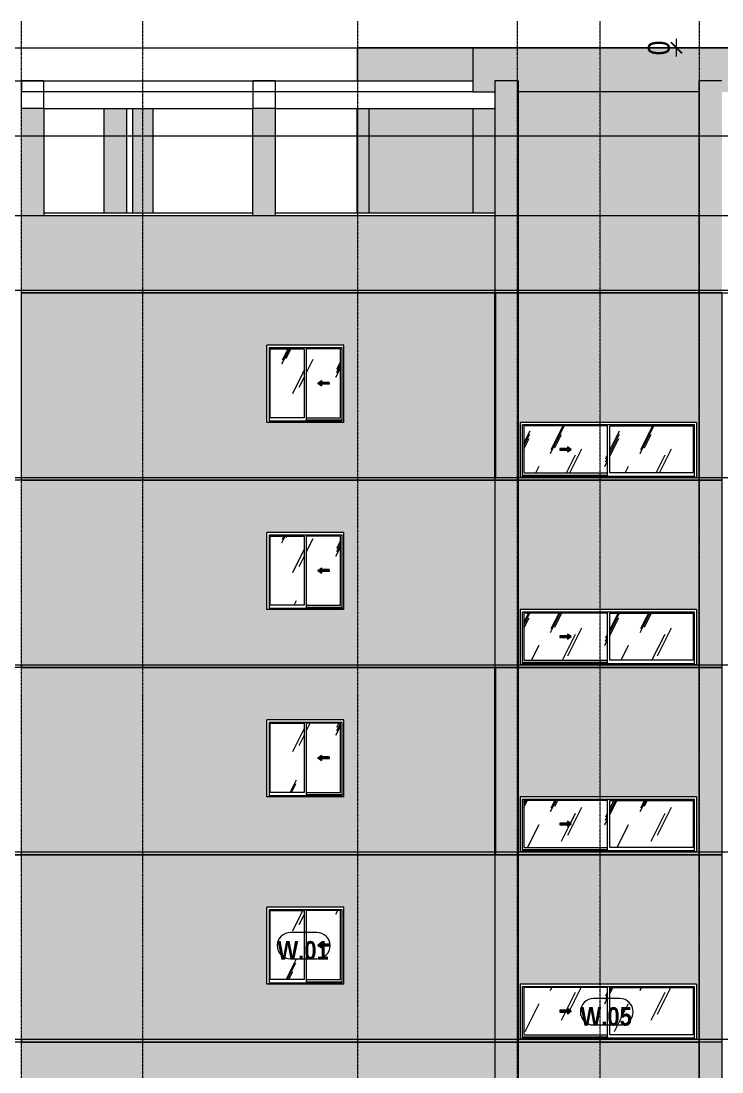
# Model space of a CAD drawing. Header units: millimetres. Extents: x -134153 to 99383, y -5233 to 35400.
# Drawn here: x -54963 to -42243, y 15206 to 34286 of the extents above; entities that cross this region are included whole.
import ezdxf

# ---------------------------------------------------------------- set-up
doc = ezdxf.new("R2010")
doc.units = ezdxf.units.MM
for name, pattern in [('1 NÉT CALL OUT', [6, 3, -3]), ('Centre', [31.75, 6.35, -4.7625, 15.875, -4.7625]), ('Grid Line', [22.225, 12.7, -3.175, 3.175, -3.175])]:
    doc.linetypes.add(name, pattern=pattern)
for name, color, linetype, lineweight in [('0-1', 7, 'Continuous', 5), ('A-ANNO-DIMS', 211, 'Continuous', 9), ('A-ANNO-DIMS-160', 211, 'Continuous', 9), ('A-DETL-GENF', 92, 'Continuous', 9), ('A-DETL-GENF-1', 92, '1 NÉT CALL OUT', 9), ('A-FLOR-1', 7, 'Continuous', 9), ('A-FLOR-LEVL-2', 51, 'Centre', 9), ('A-GLAZ', 151, 'Continuous', 9), ('A-GLAZ-3', 7, '1 NÉT CALL OUT', 9), ('A-GLAZ-IDEN', 152, 'Continuous', 9), ('A-WALL', 113, 'Continuous', 9), ('A-WALL-PATT', 111, 'Continuous', 9), ('A-WALL-PATT-2', 111, 'Continuous', 5), ('I-WALL', 2, 'Continuous', 9), ('S-BEAM-1', 7, 'Continuous', 9), ('S-COLS-1', 7, 'Continuous', 9), ('S-GRID-1', 1, 'Grid Line', 9)]:
    doc.layers.add(name, color=color, linetype=linetype, lineweight=lineweight)
doc.styles.add('Arial_B_1', font='arialbd_0.ttf', dxfattribs={"width": 0.85, "height": 336})
doc.styles.add('UTM Avo', font='UTM Avo.ttf', dxfattribs={"width": 0.9, "height": 400})
doc.dimstyles.new('1_Dim_chi_tiet_2_5', dxfattribs={"dimscale": 304.8, "dimtxt": 399.720379, "dimasz": 0.629921, "dimexe": 0.524934, "dimexo": 0.0625, "dimgap": 0.052493, "dimtad": 1, "dimdec": 0, "dimrnd": 5, "dimzin": 0, "dimdsep": 46, "dimtxsty": 'UTM Avo', "dimblk1": 'OBLIQUE', "dimblk2": 'OBLIQUE', "dimsah": 1, "dimcen": 0.09, "dimdle": 0.524934, "dimazin": 0, "dimtfac": 1, "dimtdec": 4, "dimtix": 1, "dimtmove": 0, "dimatfit": 3, "dimfxl": 1.049869, "dimfxlon": 1, "dimtvp": 1, "dimtolj": 1, "dimtzin": 0, "dimarcsym": 2})
pattern_1 = [(63.435, (-79954.8, 1311.3), (-0.002, 1625.6), [567.96, -3066.99]), (63.435, (-81580.4, 1311.3), (-0.002, 1625.6), [567.96, -3066.99]), (63.435, (-79176.65, 1625.35), (-0.002, 1625.6), [567.96, -3066.99]), (63.435, (-80802.25, 1625.35), (-0.002, 1625.6), [567.96, -3066.99]), (63.435, (-79294.4, 1514.5), (-0.002, 1625.6), [567.96, -3066.99]), (63.435, (-80920, 1514.5), (-0.002, 1625.6), [567.96, -3066.99]), (63.435, (-79414.5, 2149.4), (-0.002, 1625.6), [276.055, -3358.896]), (63.435, (-81040.1, 2149.4), (-0.002, 1625.6), [276.055, -3358.896]), (63.435, (-79493, 2051.15), (-0.002, 1625.6), [567.96, -3066.99]), (63.435, (-81118.6, 2051.15), (-0.002, 1625.6), [567.96, -3066.99]), (63.435, (-79479.15, 2121.7), (-0.002, 1625.6), [567.96, -3066.99]), (63.435, (-81104.76, 2121.7), (-0.002, 1625.6), [567.96, -3066.99]), (63.435, (-80135, 1812.2), (-0.002, 1625.6), [567.96, -3066.99]), (63.435, (-81760.6, 1812.2), (-0.002, 1625.6), [567.96, -3066.99]), (63.435, (-80121.15, 1895.35), (-0.002, 1625.6), [567.96, -3066.99]), (63.435, (-81746.75, 1895.35), (-0.002, 1625.6), [567.96, -3066.99]), (63.435, (-80117.4, 1955.3), (-0.002, 1625.6), [567.96, -3066.99]), (63.435, (-81743, 1955.3), (-0.002, 1625.6), [567.96, -3066.99])]

# ---------------------------------------------------------------- blocks, each defined once
blk = doc.blocks.new('NCV_TKTC_KET CAU_rvt-1-TKCS_MẶT ĐỨNG HƯỚNG BẮC')
at = {"layer": 'A-FLOR-1'}
for p, q in [((-54953, 33200), (-46762, 33200)), ((-54953, 33200), (-54953, 33000)), ((-46762, 33000), (-54953, 33000))]:
    blk.add_line(p, q, dxfattribs=at)
at = {"layer": 'S-BEAM-1'}
for p, q in [((-60778, 33200), (-54953, 33200)), ((-54543, 32700), (-50763, 32700)), ((-50343, 32700), (-46363, 32700))]:
    blk.add_line(p, q, dxfattribs=at)
at = {"layer": 'S-COLS-1'}
for p, q in [((-54953, 32700), (-54953, 33200)), ((-54553, 33200), (-54953, 33200)), ((-54553, 33200), (-54553, 32700)), ((-50753, 32700), (-50753, 33200)), ((-50353, 33200), (-50753, 33200)), ((-50353, 33200), (-50353, 32700))]:
    blk.add_line(p, q, dxfattribs=at)
blk = doc.blocks.new('1_FAMILY RVT - W01-WxH 1400x1400xmm-V108-TKCS_MẶT ĐỨNG HƯỚNG BẮC')
at = {"layer": 'A-DETL-GENF-1'}
blk.add_hatch(color=256, dxfattribs=at).paths.add_polyline_path([(-49507, 17462), (-49507, 17493), (-49372, 17493), (-49372, 17526), (-49507, 17526), (-49507, 17557), (-49575, 17510)])
at = {"layer": 'A-GLAZ'}
h = blk.add_hatch(dxfattribs=at)
h.set_pattern_fill('FP_1', color=256, style=0, pattern_type=2)
h.set_pattern_definition(pattern_1)
h.paths.add_polyline_path([(-49825, 16883), (-49825, 18137), (-50439, 18137), (-50439, 16883)])
h = blk.add_hatch(dxfattribs=at)
h.set_pattern_fill('FP_1', color=256, style=0, pattern_type=2)
h.set_pattern_definition(pattern_1)
h.paths.add_polyline_path([(-49166, 16883), (-49166, 18137), (-49780, 18137), (-49780, 16883)])
h.paths.add_polyline_path([(-49507, 17462), (-49575, 17510), (-49507, 17557), (-49507, 17526), (-49372, 17526), (-49372, 17493), (-49507, 17493)])
at = {"layer": 'A-DETL-GENF'}
for p, q in [((-49575, 17510), (-49507, 17557)), ((-49575, 17510), (-49507, 17557)), ((-49507, 17557), (-49507, 17526)), ((-49507, 17557), (-49507, 17526)), ((-49575, 17510), (-49507, 17462)), ((-49507, 17462), (-49575, 17510)), ((-49372, 17526), (-49507, 17526)), ((-49507, 17526), (-49372, 17526)), ((-49507, 17493), (-49507, 17462)), ((-49372, 17493), (-49507, 17493)), ((-49507, 17493), (-49507, 17462)), ((-49372, 17493), (-49507, 17493)), ((-49372, 17526), (-49372, 17493)), ((-49372, 17526), (-49372, 17493))]:
    blk.add_line(p, q, dxfattribs=at)
at = {"layer": 'A-GLAZ'}
for p, q in [((-49102, 18200), (-50502, 18200)), ((-50502, 16800), (-50502, 18200)), ((-50462, 18159), (-50462, 16819)), ((-50462, 18159), (-49143, 18159)), ((-50439, 18137), (-49825, 18137)), ((-50439, 16883), (-50439, 18137)), ((-49825, 18137), (-49825, 16883)), ((-49780, 16819), (-49780, 18159)), ((-49166, 18137), (-49780, 18137)), ((-49166, 16883), (-49166, 18137)), ((-49143, 18159), (-49143, 16819)), ((-49102, 16800), (-49102, 18200)), ((-49102, 16800), (-50502, 16800)), ((-49143, 16819), (-50462, 16819)), ((-49825, 16883), (-50439, 16883)), ((-49780, 16883), (-49166, 16883)), ((-49143, 16838), (-49780, 16838)), ((-49143, 16838), (-49780, 16838))]:
    blk.add_line(p, q, dxfattribs=at)
blk = doc.blocks.new('1_FAMILY RVT - W01-WxH 1000x3200-V129-TKCS_MẶT ĐỨNG HƯỚNG BẮC')
at = {"layer": 'A-DETL-GENF-1'}
blk.add_hatch(color=256, dxfattribs=at).paths.add_polyline_path([(-45048, 16262), (-44980, 16310), (-45048, 16357), (-45048, 16326), (-45184, 16326), (-45184, 16293), (-45048, 16293)])
at = {"layer": 'A-GLAZ'}
h = blk.add_hatch(dxfattribs=at)
h.set_pattern_fill('FP_1', color=256, style=0, pattern_type=2)
h.set_pattern_definition(pattern_1)
h.paths.add_polyline_path([(-45839, 15883), (-44325, 15883), (-44325, 16737), (-45839, 16737), (-45839, 16453)])
h.paths.add_polyline_path([(-45048, 16262), (-45048, 16293), (-45184, 16293), (-45184, 16326), (-45048, 16326), (-45048, 16357), (-44980, 16310), (-45005, 16293)])
h = blk.add_hatch(dxfattribs=at)
h.set_pattern_fill('FP_1', color=256, style=0, pattern_type=2)
h.set_pattern_definition(pattern_1)
h.paths.add_polyline_path([(-43620, 15883), (-42766, 15883), (-42766, 16737), (-44280, 16737), (-44280, 15883)])
at = {"layer": 'A-DETL-GENF'}
for p, q in [((-45184, 16326), (-45184, 16293)), ((-45184, 16326), (-45048, 16326)), ((-45048, 16326), (-45184, 16326)), ((-45184, 16326), (-45184, 16293)), ((-45184, 16293), (-45048, 16293)), ((-45184, 16293), (-45048, 16293)), ((-45048, 16357), (-45048, 16326)), ((-44980, 16310), (-45048, 16357)), ((-44980, 16310), (-45048, 16357)), ((-45048, 16357), (-45048, 16326)), ((-44980, 16310), (-45048, 16262)), ((-45048, 16262), (-44980, 16310)), ((-45048, 16293), (-45048, 16262)), ((-45048, 16293), (-45048, 16262))]:
    blk.add_line(p, q, dxfattribs=at)
at = {"layer": 'A-GLAZ'}
for p, q in [((-42703, 16800), (-45903, 16800)), ((-45903, 16800), (-45903, 15800)), ((-42703, 16800), (-42703, 15800)), ((-45862, 16759), (-42743, 16759)), ((-45862, 15819), (-45862, 16759)), ((-45839, 16737), (-45839, 15883)), ((-44325, 16737), (-45839, 16737)), ((-44325, 16759), (-44325, 15819)), ((-44280, 15883), (-44280, 16737)), ((-44280, 16737), (-42766, 16737)), ((-42766, 16737), (-42766, 15883)), ((-42743, 15819), (-42743, 16759)), ((-44325, 15838), (-45862, 15838)), ((-44325, 15838), (-45862, 15838)), ((-45839, 15883), (-44325, 15883)), ((-42766, 15883), (-44280, 15883)), ((-42703, 15800), (-45903, 15800)), ((-42743, 15819), (-45862, 15819))]:
    blk.add_line(p, q, dxfattribs=at)
blk = doc.blocks.new('1_FAMILY RVT - W01-WxH 1400x1400xmm-V164-TKCS_MẶT ĐỨNG HƯỚNG BẮC')
at = {"layer": 'A-DETL-GENF-1'}
blk.add_hatch(color=256, dxfattribs=at).paths.add_polyline_path([(-49507, 20862), (-49507, 20893), (-49372, 20893), (-49372, 20926), (-49507, 20926), (-49507, 20957), (-49575, 20910), (-49516, 20869)])
at = {"layer": 'A-GLAZ'}
h = blk.add_hatch(dxfattribs=at)
h.set_pattern_fill('FP_1', color=256, style=0, pattern_type=2)
h.set_pattern_definition(pattern_1)
h.paths.add_polyline_path([(-49825, 20283), (-49825, 21537), (-50439, 21537), (-50439, 20283)])
h = blk.add_hatch(dxfattribs=at)
h.set_pattern_fill('FP_1', color=256, style=0, pattern_type=2)
h.set_pattern_definition(pattern_1)
h.paths.add_polyline_path([(-49780, 20283), (-49166, 20283), (-49166, 21537), (-49780, 21537), (-49780, 20869)])
h.paths.add_polyline_path([(-49507, 20862), (-49575, 20910), (-49507, 20957), (-49507, 20926), (-49372, 20926), (-49372, 20893), (-49507, 20893), (-49507, 20869)])
at = {"layer": 'A-DETL-GENF'}
for p, q in [((-49575, 20910), (-49507, 20957)), ((-49575, 20910), (-49507, 20957)), ((-49575, 20910), (-49507, 20862)), ((-49507, 20862), (-49575, 20910)), ((-49507, 20957), (-49507, 20926)), ((-49507, 20957), (-49507, 20926)), ((-49372, 20926), (-49507, 20926)), ((-49507, 20926), (-49372, 20926)), ((-49507, 20893), (-49507, 20862)), ((-49372, 20893), (-49507, 20893)), ((-49507, 20893), (-49507, 20862)), ((-49372, 20893), (-49507, 20893)), ((-49372, 20926), (-49372, 20893)), ((-49372, 20926), (-49372, 20893))]:
    blk.add_line(p, q, dxfattribs=at)
at = {"layer": 'A-GLAZ'}
for p, q in [((-49102, 21600), (-50502, 21600)), ((-50502, 20200), (-50502, 21600)), ((-49102, 20200), (-49102, 21600)), ((-50462, 21559), (-50462, 20219)), ((-50462, 21559), (-49143, 21559)), ((-50439, 21537), (-49825, 21537)), ((-50439, 20283), (-50439, 21537)), ((-49825, 21537), (-49825, 20283)), ((-49780, 20219), (-49780, 21559)), ((-49166, 21537), (-49780, 21537)), ((-49166, 20283), (-49166, 21537)), ((-49143, 21559), (-49143, 20219)), ((-49825, 20283), (-50439, 20283)), ((-49780, 20283), (-49166, 20283)), ((-49143, 20238), (-49780, 20238)), ((-49143, 20238), (-49780, 20238)), ((-49102, 20200), (-50502, 20200)), ((-49143, 20219), (-50462, 20219))]:
    blk.add_line(p, q, dxfattribs=at)
blk = doc.blocks.new('1_FAMILY RVT - W01-WxH 1000x3200-V185-TKCS_MẶT ĐỨNG HƯỚNG BẮC')
at = {"layer": 'A-DETL-GENF-1'}
blk.add_hatch(color=256, dxfattribs=at).paths.add_polyline_path([(-45048, 19662), (-44980, 19710), (-45048, 19757), (-45048, 19726), (-45184, 19726), (-45184, 19693), (-45048, 19693)])
at = {"layer": 'A-GLAZ'}
h = blk.add_hatch(dxfattribs=at)
h.set_pattern_fill('FP_1', color=256, style=0, pattern_type=2)
h.set_pattern_definition(pattern_1)
h.paths.add_polyline_path([(-45685, 19283), (-44325, 19283), (-44325, 20137), (-45839, 20137), (-45839, 19283)])
h.paths.add_polyline_path([(-45048, 19662), (-45048, 19693), (-45184, 19693), (-45184, 19726), (-45048, 19726), (-45048, 19757), (-44980, 19710), (-45005, 19693)])
h = blk.add_hatch(dxfattribs=at)
h.set_pattern_fill('FP_1', color=256, style=0, pattern_type=2)
h.set_pattern_definition(pattern_1)
h.paths.add_polyline_path([(-44280, 19283), (-42766, 19283), (-42766, 20137), (-44280, 20137)])
at = {"layer": 'A-DETL-GENF'}
for p, q in [((-45184, 19726), (-45184, 19693)), ((-45184, 19726), (-45048, 19726)), ((-45048, 19726), (-45184, 19726)), ((-45184, 19726), (-45184, 19693)), ((-45184, 19693), (-45048, 19693)), ((-45184, 19693), (-45048, 19693)), ((-45048, 19757), (-45048, 19726)), ((-44980, 19710), (-45048, 19757)), ((-44980, 19710), (-45048, 19757)), ((-45048, 19757), (-45048, 19726)), ((-44980, 19710), (-45048, 19662)), ((-45048, 19662), (-44980, 19710)), ((-45048, 19693), (-45048, 19662)), ((-45048, 19693), (-45048, 19662))]:
    blk.add_line(p, q, dxfattribs=at)
at = {"layer": 'A-GLAZ'}
for p, q in [((-42703, 20200), (-45903, 20200)), ((-45903, 20200), (-45903, 19200)), ((-45862, 20159), (-42743, 20159)), ((-45862, 19219), (-45862, 20159)), ((-45839, 20137), (-45839, 19283)), ((-44325, 20137), (-45839, 20137)), ((-44325, 20159), (-44325, 19219)), ((-44280, 19283), (-44280, 20137)), ((-44280, 20137), (-42766, 20137)), ((-42766, 20137), (-42766, 19283)), ((-42743, 19219), (-42743, 20159)), ((-42703, 20200), (-42703, 19200)), ((-45839, 19283), (-44325, 19283)), ((-42766, 19283), (-44280, 19283)), ((-42703, 19200), (-45903, 19200)), ((-44325, 19238), (-45862, 19238)), ((-44325, 19238), (-45862, 19238)), ((-42743, 19219), (-45862, 19219))]:
    blk.add_line(p, q, dxfattribs=at)
blk = doc.blocks.new('1_FAMILY RVT - W01-WxH 1400x1400xmm-V188-TKCS_MẶT ĐỨNG HƯỚNG BẮC')
at = {"layer": 'A-DETL-GENF-1'}
blk.add_hatch(color=256, dxfattribs=at).paths.add_polyline_path([(-49507, 24262), (-49507, 24293), (-49372, 24293), (-49372, 24326), (-49507, 24326), (-49507, 24357), (-49575, 24310)])
at = {"layer": 'A-GLAZ'}
h = blk.add_hatch(dxfattribs=at)
h.set_pattern_fill('FP_1', color=256, style=0, pattern_type=2)
h.set_pattern_definition(pattern_1)
h.paths.add_polyline_path([(-49825, 23683), (-49825, 24936), (-50439, 24936), (-50439, 23683)])
h = blk.add_hatch(dxfattribs=at)
h.set_pattern_fill('FP_1', color=256, style=0, pattern_type=2)
h.set_pattern_definition(pattern_1)
h.paths.add_polyline_path([(-49166, 23683), (-49166, 24936), (-49780, 24936), (-49780, 23683)])
h.paths.add_polyline_path([(-49507, 24262), (-49575, 24310), (-49507, 24357), (-49507, 24326), (-49372, 24326), (-49372, 24293), (-49507, 24293)])
at = {"layer": 'A-DETL-GENF'}
for p, q in [((-49575, 24310), (-49507, 24357)), ((-49575, 24310), (-49507, 24357)), ((-49575, 24310), (-49507, 24262)), ((-49507, 24262), (-49575, 24310)), ((-49507, 24357), (-49507, 24326)), ((-49507, 24357), (-49507, 24326)), ((-49372, 24326), (-49507, 24326)), ((-49507, 24326), (-49372, 24326)), ((-49507, 24293), (-49507, 24262)), ((-49372, 24293), (-49507, 24293)), ((-49507, 24293), (-49507, 24262)), ((-49372, 24293), (-49507, 24293)), ((-49372, 24326), (-49372, 24293)), ((-49372, 24326), (-49372, 24293))]:
    blk.add_line(p, q, dxfattribs=at)
at = {"layer": 'A-GLAZ'}
for p, q in [((-49102, 25000), (-50502, 25000)), ((-50502, 23600), (-50502, 25000)), ((-49102, 23600), (-49102, 25000)), ((-50462, 24959), (-50462, 23619)), ((-50462, 24959), (-49143, 24959)), ((-50439, 24936), (-49825, 24936)), ((-50439, 23683), (-50439, 24936)), ((-49825, 24936), (-49825, 23683)), ((-49780, 23619), (-49780, 24959)), ((-49166, 24936), (-49780, 24936)), ((-49166, 23683), (-49166, 24936)), ((-49143, 24959), (-49143, 23619)), ((-49825, 23683), (-50439, 23683)), ((-49780, 23683), (-49166, 23683)), ((-49102, 23600), (-50502, 23600)), ((-49143, 23619), (-50462, 23619)), ((-49143, 23638), (-49780, 23638)), ((-49143, 23638), (-49780, 23638))]:
    blk.add_line(p, q, dxfattribs=at)
blk = doc.blocks.new('1_FAMILY RVT - W01-WxH 1000x3200-V209-TKCS_MẶT ĐỨNG HƯỚNG BẮC')
at = {"layer": 'A-DETL-GENF-1'}
blk.add_hatch(color=256, dxfattribs=at).paths.add_polyline_path([(-45048, 23062), (-44980, 23110), (-45048, 23157), (-45048, 23126), (-45184, 23126), (-45184, 23093), (-45048, 23093), (-45048, 23077)])
at = {"layer": 'A-GLAZ'}
h = blk.add_hatch(dxfattribs=at)
h.set_pattern_fill('FP_1', color=256, style=0, pattern_type=2)
h.set_pattern_definition(pattern_1)
h.paths.add_polyline_path([(-45839, 22683), (-44325, 22683), (-44325, 23537), (-45839, 23537), (-45839, 23077)])
h.paths.add_polyline_path([(-45048, 23062), (-45048, 23093), (-45184, 23093), (-45184, 23126), (-45048, 23126), (-45048, 23157), (-44980, 23110), (-45027, 23077)])
h = blk.add_hatch(dxfattribs=at)
h.set_pattern_fill('FP_1', color=256, style=0, pattern_type=2)
h.set_pattern_definition(pattern_1)
h.paths.add_polyline_path([(-43620, 22683), (-42766, 22683), (-42766, 23537), (-44280, 23537), (-44280, 22683)])
at = {"layer": 'A-DETL-GENF'}
for p, q in [((-45184, 23126), (-45184, 23093)), ((-45184, 23126), (-45048, 23126)), ((-45048, 23126), (-45184, 23126)), ((-45184, 23126), (-45184, 23093)), ((-45184, 23093), (-45048, 23093)), ((-45184, 23093), (-45048, 23093)), ((-45048, 23157), (-45048, 23126)), ((-44980, 23110), (-45048, 23157)), ((-44980, 23110), (-45048, 23157)), ((-45048, 23157), (-45048, 23126)), ((-44980, 23110), (-45048, 23062)), ((-45048, 23062), (-44980, 23110)), ((-45048, 23093), (-45048, 23062)), ((-45048, 23093), (-45048, 23062))]:
    blk.add_line(p, q, dxfattribs=at)
at = {"layer": 'A-GLAZ'}
for p, q in [((-42703, 23600), (-45903, 23600)), ((-45903, 23600), (-45903, 22600)), ((-45862, 23559), (-42743, 23559)), ((-45862, 22619), (-45862, 23559)), ((-45839, 23537), (-45839, 22683)), ((-44325, 23537), (-45839, 23537)), ((-44325, 23559), (-44325, 22619)), ((-44280, 22683), (-44280, 23537)), ((-44280, 23537), (-42766, 23537)), ((-42766, 23537), (-42766, 22683)), ((-42743, 22619), (-42743, 23559)), ((-42703, 23600), (-42703, 22600)), ((-42703, 22600), (-45903, 22600)), ((-44325, 22638), (-45862, 22638)), ((-44325, 22638), (-45862, 22638)), ((-42743, 22619), (-45862, 22619)), ((-45839, 22683), (-44325, 22683)), ((-42766, 22683), (-44280, 22683))]:
    blk.add_line(p, q, dxfattribs=at)
blk = doc.blocks.new('1_FAMILY RVT - W01-WxH 1400x1400xmm-V212-TKCS_MẶT ĐỨNG HƯỚNG BẮC')
at = {"layer": 'A-DETL-GENF-1'}
blk.add_hatch(color=256, dxfattribs=at).paths.add_polyline_path([(-49507, 27662), (-49507, 27693), (-49372, 27693), (-49372, 27726), (-49507, 27726), (-49507, 27757), (-49575, 27710)])
at = {"layer": 'A-GLAZ'}
h = blk.add_hatch(dxfattribs=at)
h.set_pattern_fill('FP_1', color=256, style=0, pattern_type=2)
h.set_pattern_definition(pattern_1)
h.paths.add_polyline_path([(-49825, 27083), (-49825, 28337), (-50439, 28337), (-50439, 27083)])
h = blk.add_hatch(dxfattribs=at)
h.set_pattern_fill('FP_1', color=256, style=0, pattern_type=2)
h.set_pattern_definition(pattern_1)
h.paths.add_polyline_path([(-49780, 27083), (-49166, 27083), (-49166, 28337), (-49780, 28337), (-49780, 27493)])
h.paths.add_polyline_path([(-49507, 27662), (-49575, 27710), (-49507, 27757), (-49507, 27726), (-49372, 27726), (-49372, 27693), (-49507, 27693)])
at = {"layer": 'A-DETL-GENF'}
for p, q in [((-49575, 27710), (-49507, 27757)), ((-49575, 27710), (-49507, 27757)), ((-49575, 27710), (-49507, 27662)), ((-49507, 27662), (-49575, 27710)), ((-49507, 27757), (-49507, 27726)), ((-49507, 27757), (-49507, 27726)), ((-49372, 27726), (-49507, 27726)), ((-49507, 27726), (-49372, 27726)), ((-49507, 27693), (-49507, 27662)), ((-49372, 27693), (-49507, 27693)), ((-49507, 27693), (-49507, 27662)), ((-49372, 27693), (-49507, 27693)), ((-49372, 27726), (-49372, 27693)), ((-49372, 27726), (-49372, 27693))]:
    blk.add_line(p, q, dxfattribs=at)
at = {"layer": 'A-GLAZ'}
for p, q in [((-49102, 28400), (-50502, 28400)), ((-50502, 27000), (-50502, 28400)), ((-50462, 28359), (-50462, 27019)), ((-50462, 28359), (-49143, 28359)), ((-50439, 28337), (-49825, 28337)), ((-50439, 27083), (-50439, 28337)), ((-49825, 28337), (-49825, 27083)), ((-49780, 27019), (-49780, 28359)), ((-49166, 28337), (-49780, 28337)), ((-49166, 27083), (-49166, 28337)), ((-49143, 28359), (-49143, 27019)), ((-49102, 27000), (-49102, 28400)), ((-49102, 27000), (-50502, 27000)), ((-49143, 27019), (-50462, 27019)), ((-49825, 27083), (-50439, 27083)), ((-49780, 27083), (-49166, 27083)), ((-49143, 27038), (-49780, 27038)), ((-49143, 27038), (-49780, 27038))]:
    blk.add_line(p, q, dxfattribs=at)
blk = doc.blocks.new('1_FAMILY RVT - W01-WxH 1000x3200-V233-TKCS_MẶT ĐỨNG HƯỚNG BẮC')
at = {"layer": 'A-DETL-GENF-1'}
blk.add_hatch(color=256, dxfattribs=at).paths.add_polyline_path([(-45048, 26462), (-44980, 26510), (-45048, 26557), (-45048, 26526), (-45184, 26526), (-45184, 26493), (-45048, 26493)])
at = {"layer": 'A-GLAZ'}
h = blk.add_hatch(dxfattribs=at)
h.set_pattern_fill('FP_1', color=256, style=0, pattern_type=2)
h.set_pattern_definition(pattern_1)
h.paths.add_polyline_path([(-45839, 26083), (-44325, 26083), (-44325, 26937), (-45839, 26937), (-45839, 26389)])
h.paths.add_polyline_path([(-45048, 26462), (-45048, 26493), (-45184, 26493), (-45184, 26526), (-45048, 26526), (-45048, 26557), (-44980, 26510), (-45005, 26493)])
h = blk.add_hatch(dxfattribs=at)
h.set_pattern_fill('FP_1', color=256, style=0, pattern_type=2)
h.set_pattern_definition(pattern_1)
h.paths.add_polyline_path([(-44280, 26083), (-42766, 26083), (-42766, 26937), (-44280, 26937)])
at = {"layer": 'A-DETL-GENF'}
for p, q in [((-45184, 26526), (-45184, 26493)), ((-45184, 26526), (-45048, 26526)), ((-45048, 26526), (-45184, 26526)), ((-45184, 26526), (-45184, 26493)), ((-45048, 26557), (-45048, 26526)), ((-44980, 26510), (-45048, 26557)), ((-44980, 26510), (-45048, 26557)), ((-45048, 26557), (-45048, 26526)), ((-45184, 26493), (-45048, 26493)), ((-45184, 26493), (-45048, 26493)), ((-44980, 26510), (-45048, 26462)), ((-45048, 26462), (-44980, 26510)), ((-45048, 26493), (-45048, 26462)), ((-45048, 26493), (-45048, 26462))]:
    blk.add_line(p, q, dxfattribs=at)
at = {"layer": 'A-GLAZ'}
for p, q in [((-42703, 27000), (-45903, 27000)), ((-45903, 27000), (-45903, 26000)), ((-45862, 26959), (-42743, 26959)), ((-45862, 26019), (-45862, 26959)), ((-45839, 26937), (-45839, 26083)), ((-44325, 26937), (-45839, 26937)), ((-44325, 26959), (-44325, 26019)), ((-44280, 26083), (-44280, 26937)), ((-44280, 26937), (-42766, 26937)), ((-42766, 26937), (-42766, 26083)), ((-42743, 26019), (-42743, 26959)), ((-42703, 27000), (-42703, 26000)), ((-42703, 26000), (-45903, 26000)), ((-44325, 26038), (-45862, 26038)), ((-44325, 26038), (-45862, 26038)), ((-42743, 26019), (-45862, 26019)), ((-45839, 26083), (-44325, 26083)), ((-42766, 26083), (-44280, 26083))]:
    blk.add_line(p, q, dxfattribs=at)
blk = doc.blocks.new('DIMBLOCK15-TKCS_MẶT ĐỨNG HƯỚNG BẮC')
at = {"layer": 'A-ANNO-DIMS-160'}
for p, q in [((-43388, 33800), (-42908, 33800)), ((-43068, 33800), (-43388, 33800)), ((-43388, 33800), (-42908, 33800)), ((-43068, 33800), (-43388, 33800)), ((-43068, 33640), (-43068, 33960))]:
    blk.add_line(p, q, dxfattribs=at)
at = {"layer": 'A-ANNO-DIMS-160', "lineweight": 25}
for q in [(-43164, 33896), (-43164, 33896), (-42972, 33704), (-42972, 33704)]:
    blk.add_line((-43068, 33800), q, dxfattribs=at)
at = {"layer": 'A-ANNO-DIMS-160', "color": 0, "insert": (-43588, 33663), "char_height": 400, "width": 328.66, "attachment_point": 1, "rotation": 90, "line_spacing_factor": 1.110334, "style": 'UTM Avo'}
blk.add_mtext('0', dxfattribs=at)
blk = doc.blocks.new('_Oblique')
at = {"color": 0, "linetype": 'ByBlock', "lineweight": -2}
blk.add_line((-0.5, -0.5), (0.5, 0.5), dxfattribs=at)
blk = doc.blocks.new('SSA-WINDOW TAG - 10-2062020-TKCS_MẶT ĐỨNG HƯỚNG BẮC')
at = {"layer": 'A-GLAZ-IDEN'}
for p, q in [((-121345.064287, 10854.4), (-121822.564287, 10854.4)), ((-121822.564287, 10374.4), (-121345.064287, 10374.4))]:
    blk.add_line(p, q, dxfattribs=at)
for centre, start, end in [((-121822.564287, 10614.4), 90, 270), ((-121345.064287, 10614.4), 270, 90)]:
    blk.add_arc(centre, 240, start, end, dxfattribs=at)

msp = doc.modelspace()

# ---------------------------------------------------------------- hatches: boundary and pattern name
at = {"layer": 'A-WALL-PATT'}
msp.add_hatch(color=256, dxfattribs=at).paths.add_polyline_path([(-48647.7, 30800), (-48647.7, 32700), (-48852.5, 32700), (-48852.5, 30800)])
at = {"layer": 'A-WALL-PATT-2'}
for points in [[(-46762.6, 33200), (-46762.4, 33200), (-46762.6, 33800), (-48862.7, 33800), (-48862.7, 33200), (-48052.7, 33200)], [(-46762.4, 33000), (-46362.6, 33000), (-46362.6, 33200), (-45942.6, 33200), (-45942.6, 33000), (-42662.6, 33000), (-42662.6, 33200), (-42242.6, 33200), (-42242.6, 33000), (-41852.6, 33000), (-41852.6, 33800), (-46762.4, 33800)], [(-45952.6, 30750), (-45952.6, 33200), (-46362.6, 33200), (-46362.6, 30750)], [(-45942.6, 30750), (-45942.6, 33200), (-45952.6, 33200), (-45952.6, 30750)], [(-42242.6, 30750), (-42242.6, 33200), (-42662.6, 33200), (-42662.6, 30750), (-42511.6, 30750)], [(-45942.6, 30750), (-42662.6, 30750), (-42662.6, 33000), (-45942.6, 33000)], [(-54542.6, 30750), (-54542.6, 32700), (-54962.6, 32700), (-54962.6, 30750)], [(-53042.6, 30800), (-53042.6, 32700), (-53462.6, 32700), (-53462.6, 30800)], [(-52567.5, 30800), (-52567.5, 32700), (-52937.6, 32700), (-52937.6, 30800)], [(-50342.6, 30750), (-50342.6, 32700), (-50762.6, 32700), (-50762.6, 30750)], [(-48858, 30800), (-48852.5, 30800), (-48852.5, 32700), (-48862.5, 32700), (-48862.5, 30800)], [(-48652.7, 30800), (-46762.6, 30800), (-46762.6, 32700), (-48652.7, 32700)], [(-46362.6, 29350), (-46362.6, 30750), (-54962.6, 30750), (-54962.6, 29350), (-48858, 29350)], [(-45952.6, 29350), (-45952.6, 30750), (-46362.6, 30750), (-46362.6, 29350)], [(-45942.6, 29350), (-45942.6, 30750), (-45952.6, 30750), (-45952.6, 29350)], [(-45684.8, 29350), (-42662.6, 29350), (-42662.6, 30750), (-45942.6, 30750), (-45942.6, 29350)], [(-42252.6, 29350), (-42252.6, 30750), (-42662.6, 30750), (-42662.6, 29350), (-42511.6, 29350)], [(-42242.6, 29350), (-42242.6, 30750), (-42252.6, 30750), (-42252.6, 29350)], [(-45952.6, 25950), (-45952.6, 29350), (-46352.6, 29350), (-46352.6, 25950)], [(-45942.6, 25950), (-45942.6, 29350), (-45952.6, 29350), (-45952.6, 25950)], [(-42252.6, 25950), (-42252.6, 29350), (-42662.6, 29350), (-42662.6, 25950), (-42511.6, 25950)], [(-42242.6, 25950), (-42242.6, 29350), (-42252.6, 29350), (-42252.6, 25950)], [(-46352.6, 25950), (-46352.6, 26000), (-46362.6, 26000), (-46362.6, 25950)], [(-46362.6, 22550), (-45952.6, 22550), (-45952.6, 25950), (-46362.6, 25950), (-46362.6, 23076.6)], [(-45942.6, 22550), (-45942.6, 25950), (-45952.6, 25950), (-45952.6, 22550)], [(-42252.6, 22550), (-42252.6, 25950), (-42662.6, 25950), (-42662.6, 22550), (-42511.6, 22550)], [(-42242.6, 22550), (-42242.6, 25950), (-42252.6, 25950), (-42252.6, 22550)], [(-45952.6, 19150), (-45952.6, 22550), (-46352.6, 22550), (-46352.6, 19150)], [(-45942.6, 19150), (-45942.6, 22550), (-45952.6, 22550), (-45952.6, 19150)], [(-42252.6, 19150), (-42252.6, 22550), (-42662.6, 22550), (-42662.6, 19150), (-42511.6, 19150)], [(-42242.6, 19150), (-42242.6, 22550), (-42252.6, 22550), (-42252.6, 19150)], [(-45952.6, 15750), (-45952.6, 19150), (-46362.6, 19150), (-46362.6, 15750)], [(-45942.6, 15750), (-45942.6, 19150), (-45952.6, 19150), (-45952.6, 15750)], [(-42662.6, 15750), (-42252.6, 15750), (-42252.6, 19150), (-42662.6, 19150), (-42662.6, 16452.7)], [(-42242.6, 15750), (-42242.6, 19150), (-42252.6, 19150), (-42252.6, 15750)], [(-45952.6, 12350), (-45952.6, 15750), (-46362.6, 15750), (-46362.6, 12350)], [(-45942.6, 12350), (-45942.6, 15750), (-45952.6, 15750), (-45952.6, 12350)], [(-42252.6, 12350), (-42252.6, 15750), (-42662.6, 15750), (-42662.6, 12350), (-42511.6, 12350)], [(-42242.6, 12350), (-42242.6, 15750), (-42252.6, 15750), (-42252.6, 12350)]]:
    msp.add_hatch(color=256, dxfattribs=at).paths.add_polyline_path(points)
h = msp.add_hatch(color=256, dxfattribs=at)
h.paths.add_polyline_path([(-46362.6, 29300), (-46352.6, 29300), (-46352.6, 29350), (-46362.6, 29350)])
h.paths.add_polyline_path([(-46485.8, 30800), (-46362.6, 30800), (-46362.6, 32700), (-46762.6, 32700), (-46762.4, 30800)])
h = msp.add_hatch(color=256, dxfattribs=at)
h.paths.add_polyline_path([(-54957.6, 25950), (-46362.6, 25950), (-46362.6, 29350), (-54957.6, 29350)])
h.paths.add_polyline_path([(-49143.4, 27000), (-50502.5, 27000), (-50502.5, 28400), (-49102.5, 28400), (-49102.5, 27000)])
h = msp.add_hatch(color=256, dxfattribs=at)
h.paths.add_polyline_path([(-45684.8, 25950), (-42662.6, 25950), (-42662.6, 29350), (-45942.6, 29350), (-45942.6, 25950), (-45861.6, 25950)])
h.paths.add_polyline_path([(-42702.6, 26000), (-45902.6, 26000), (-45902.6, 27000), (-42702.6, 27000), (-42702.6, 26019.1)])
h = msp.add_hatch(color=256, dxfattribs=at)
h.paths.add_polyline_path([(-48858, 22550), (-46362.6, 22550), (-46362.6, 25950), (-54962.6, 25950), (-54962.6, 22600), (-54952.6, 22600), (-54952.6, 22550), (-52031.2, 22550)])
h.paths.add_polyline_path([(-50444.6, 23600), (-50502.5, 23600), (-50502.5, 25000), (-49102.5, 25000), (-49102.5, 23600), (-49143.4, 23600)])
h = msp.add_hatch(color=256, dxfattribs=at)
h.paths.add_polyline_path([(-45902.6, 22550), (-42662.6, 22550), (-42662.6, 25950), (-45942.6, 25948.8), (-45942.6, 22550)])
h.paths.add_polyline_path([(-42702.6, 22600), (-45902.6, 22600), (-45902.6, 23600), (-42702.6, 23600), (-42702.6, 22619.1)])
h = msp.add_hatch(color=256, dxfattribs=at)
h.paths.add_polyline_path([(-54962.6, 19150), (-46362.6, 19150), (-46362.6, 22550), (-54962.6, 22550), (-54962.6, 20868.6)])
h.paths.add_polyline_path([(-49102.5, 20200), (-50502.5, 20200), (-50502.5, 21600), (-49102.5, 21600), (-49102.5, 20219.1)])
h = msp.add_hatch(color=256, dxfattribs=at)
h.paths.add_polyline_path([(-45861.6, 19150), (-42662.6, 19150), (-42662.6, 22550), (-45942.6, 22550), (-45942.6, 19150), (-45902.6, 19150)])
h.paths.add_polyline_path([(-45902.6, 19200), (-45902.6, 20200), (-42702.6, 20200), (-42702.6, 19200), (-45861.6, 19200)])
h = msp.add_hatch(color=256, dxfattribs=at)
h.paths.add_polyline_path([(-54952.6, 15750), (-46362.6, 15750), (-46362.6, 19150), (-54962.6, 19150), (-54962.6, 15800), (-54952.6, 15800)])
h.paths.add_polyline_path([(-49102.5, 16800), (-50502.5, 16800), (-50502.5, 18200), (-49102.5, 18200), (-49102.5, 16819.1)])
h = msp.add_hatch(color=256, dxfattribs=at)
h.paths.add_polyline_path([(-45902.6, 15750), (-42662.6, 15750), (-42662.6, 19150), (-45942.6, 19150), (-45942.6, 15750)])
h.paths.add_polyline_path([(-45902.6, 15800), (-45902.6, 16800), (-42702.6, 16800), (-42702.6, 15800), (-45861.6, 15800)])
h = msp.add_hatch(color=256, dxfattribs=at)
h.paths.add_polyline_path([(-54962.6, 12350), (-46362.6, 12350), (-46362.6, 15750), (-54962.6, 15750)])
h.paths.add_polyline_path([(-50411.6, 13400), (-50452.5, 13400), (-50452.5, 14800), (-49052.5, 14800), (-49052.5, 13400), (-49093.4, 13400)])
h = msp.add_hatch(color=256, dxfattribs=at)
h.paths.add_polyline_path([(-42662.6, 12350), (-42662.6, 15750), (-45942.6, 15750), (-45942.6, 12350), (-44098.2, 12350)])
h.paths.add_polyline_path([(-45684.8, 12400), (-45902.6, 12400), (-45902.6, 13400), (-42702.6, 13400), (-42702.6, 12400), (-44098.2, 12400)])

# ---------------------------------------------------------------- linework, layer by layer
at = {"layer": 'A-FLOR-LEVL-2'}
for p, q in [((-134152.6, 33800), (-25724.3, 33800)), ((-134152.6, 32200), (-25724.3, 32200)), ((-134152.6, 29400), (-25724.3, 29400)), ((-134152.6, 26000), (-25724.3, 26000)), ((-134152.6, 22600), (-25724.3, 22600)), ((-134152.6, 19200), (-25724.3, 19200)), ((-134152.6, 15800), (-25724.3, 15800))]:
    msp.add_line(p, q, dxfattribs=at)
at = {"layer": 'A-WALL'}
for p, q in [((-54542.6, 32700), (-54962.6, 32700)), ((-54542.6, 30750), (-54542.6, 32700)), ((-53462.6, 32700), (-53462.6, 30800)), ((-53042.6, 30800), (-53042.6, 32700)), ((-52937.6, 32700), (-52937.6, 30800)), ((-52567.5, 30800), (-52567.5, 32700)), ((-50342.6, 32700), (-50762.6, 32700)), ((-50762.6, 32700), (-50762.6, 30750)), ((-50342.6, 30750), (-50342.6, 32700)), ((-50762.6, 30800), (-54542.6, 30800)), ((-46362.6, 30800), (-50342.6, 30800)), ((-46362.6, 29350), (-54957.6, 29350)), ((-54957.6, 29350), (-54957.6, 25950)), ((-46362.6, 26000), (-46362.6, 29350)), ((-46362.6, 25950), (-57652.6, 25950)), ((-54962.6, 26000), (-54957.6, 26000)), ((-54957.6, 26000), (-54962.6, 26000)), ((-54957.6, 25950), (-46362.6, 25950)), ((-46362.6, 22550), (-57652.6, 22550)), ((-54962.6, 22600), (-54952.6, 22600)), ((-54952.6, 22600), (-54952.6, 22550)), ((-54952.6, 22550), (-46362.6, 22550)), ((-46362.6, 19150), (-46362.6, 22550)), ((-61137.6, 19150), (-46362.6, 19150)), ((-46362.6, 19150), (-57652.6, 19150)), ((-46362.6, 15750), (-57642.6, 15750)), ((-54962.6, 15800), (-54952.6, 15800)), ((-54952.6, 15800), (-54952.6, 15750)), ((-54952.6, 15750), (-46362.6, 15750))]:
    msp.add_line(p, q, dxfattribs=at)
at = {"layer": 'I-WALL'}
for p, q in [((-48862.7, 33800), (-48862.7, 33200)), ((-41842.6, 33800), (-48862.7, 33800)), ((-46762.4, 33800), (-46762.4, 33000)), ((-45942.6, 33200), (-46362.6, 33200)), ((-46362.6, 33200), (-46362.6, 29350)), ((-45942.6, 33200), (-45942.6, 30750)), ((-42242.6, 33200), (-42662.6, 33200)), ((-42662.6, 33200), (-42662.6, 30750)), ((-46762.4, 33000), (-46362.6, 33000)), ((-42662.6, 33000), (-45942.6, 33000)), ((-48862.5, 30800), (-48862.5, 32700)), ((-48652.7, 32700), (-48652.7, 30800)), ((-48647.7, 30800), (-48647.7, 32700)), ((-46762.6, 32700), (-46762.6, 30800)), ((-34062.6, 30750), (-105942.6, 30750)), ((-45942.6, 30750), (-45942.6, 29350)), ((-42662.6, 30750), (-42662.6, 29350)), ((-54962.6, 29350), (-42662.6, 29350)), ((-46362.6, 29300), (-46352.6, 29300)), ((-46352.6, 29350), (-46352.6, 26000)), ((-42242.6, 29350), (-46352.6, 29350)), ((-45942.6, 29350), (-45942.6, 5550)), ((-42662.6, 29350), (-33642.6, 29350)), ((-42662.6, 29350), (-42662.6, 5550)), ((-42242.6, 29350), (-42242.6, 5550)), ((-46362.6, 26000), (-46362.6, 22550)), ((-46362.6, 26000), (-46352.6, 26000)), ((-42242.6, 25950), (-46352.6, 25950)), ((-46352.6, 25950), (-42242.6, 25950)), ((-46362.6, 22550), (-42242.6, 22550)), ((-46352.6, 22550), (-46352.6, 19150)), ((-42242.6, 22550), (-46352.6, 22550)), ((-42242.6, 19150), (-46362.6, 19150)), ((-46362.6, 19150), (-46362.6, 8950)), ((-46352.6, 19150), (-42242.6, 19150)), ((-46362.6, 15750), (-42662.6, 15750)), ((-42242.6, 15750), (-46362.6, 15750))]:
    msp.add_line(p, q, dxfattribs=at)
at = {"layer": 'S-GRID-1'}
for p, q in [((-54952.6, 30285.9), (-54952.6, 34285.9)), ((-52752.6, 30285.9), (-52752.6, 34285.9)), ((-48852.6, 30285.9), (-48852.6, 34285.9)), ((-45952.6, 30285.9), (-45952.6, 34285.9)), ((-44452.6, 30285.9), (-44452.6, 34285.9)), ((-42652.6, 30285.9), (-42652.6, 34285.9)), ((-54952.6, 207.3), (-54952.6, 30285.9)), ((-52752.6, 207.3), (-52752.6, 30285.9)), ((-48852.6, 207.3), (-48852.6, 30285.9)), ((-45952.6, 207.3), (-45952.6, 30285.9)), ((-44452.6, 207.3), (-44452.6, 30285.9)), ((-42652.6, 207.3), (-42652.6, 30285.9))]:
    msp.add_line(p, q, dxfattribs=at)

# ---------------------------------------------------------------- block references
at = {"layer": '0-1'}
msp.add_blockref('NCV_TKTC_KET CAU_rvt-1-TKCS_MẶT ĐỨNG HƯỚNG BẮC', (0, 0), dxfattribs=at)
at = {"layer": 'A-GLAZ-3'}
for name in ['1_FAMILY RVT - W01-WxH 1400x1400xmm-V212-TKCS_MẶT ĐỨNG HƯỚNG BẮC', '1_FAMILY RVT - W01-WxH 1000x3200-V233-TKCS_MẶT ĐỨNG HƯỚNG BẮC', '1_FAMILY RVT - W01-WxH 1400x1400xmm-V188-TKCS_MẶT ĐỨNG HƯỚNG BẮC', '1_FAMILY RVT - W01-WxH 1000x3200-V209-TKCS_MẶT ĐỨNG HƯỚNG BẮC', '1_FAMILY RVT - W01-WxH 1400x1400xmm-V164-TKCS_MẶT ĐỨNG HƯỚNG BẮC', '1_FAMILY RVT - W01-WxH 1000x3200-V185-TKCS_MẶT ĐỨNG HƯỚNG BẮC', '1_FAMILY RVT - W01-WxH 1400x1400xmm-V108-TKCS_MẶT ĐỨNG HƯỚNG BẮC', '1_FAMILY RVT - W01-WxH 1000x3200-V129-TKCS_MẶT ĐỨNG HƯỚNG BẮC']:
    msp.add_blockref(name, (0, 0), dxfattribs=at)
at = {"layer": 'A-GLAZ-IDEN'}
for p in [(71750.1, 6885.6), (77250, 5685.6)]:
    msp.add_blockref('SSA-WINDOW TAG - 10-2062020-TKCS_MẶT ĐỨNG HƯỚNG BẮC', p, dxfattribs=at)

# ---------------------------------------------------------------- texts
at = {"layer": 'A-GLAZ-IDEN', "char_height": 336, "width": 962.88, "attachment_point": 5, "line_spacing_factor": 0.936439, "style": 'Arial_B_1'}
for s, insert in [('\\pt6.80064,13.60128,20.39856,27.1992,33.99984,40.80048,47.60112,54.3984,61.19904,67.99968,74.80032,81.60096,88.4016,95.19888,101.99952,108.80016,115.6008,122.40144,129.19872,135.99936,142.8,149.60064,156.40128,163.19856,169.9992,176.79984,183.60048,190.40112,197.1984,203.99904,210.79968,217.60032;W.01', (-49843.7, 17412.7)), ('\\pt6.80064,13.60128,20.39856,27.1992,33.99984,40.80048,47.60112,54.3984,61.19904,67.99968,74.80032,81.60096,88.4016,95.19888,101.99952,108.80016,115.6008,122.40144,129.19872,135.99936,142.8,149.60064,156.40128,163.19856,169.9992,176.79984,183.60048,190.40112,197.1984,203.99904,210.79968,217.60032;W.05', (-44343.8, 16212.7))]:
    msp.add_mtext(s, dxfattribs=dict(at, insert=insert))

# ---------------------------------------------------------------- dimensions: what is measured, and where the dimension line sits
at = {"layer": 'A-ANNO-DIMS'}
dim = msp.add_linear_dim(base=(-43388.0556315, 33800), p1=(-43388.0556315, 33800), p2=(-43388.0556315, 33800), dimstyle='1_Dim_chi_tiet_2_5', override={"dimpost": '<>', "dimfxl": 0}, dxfattribs=at)
dim.commit()
dim.dimension.update_dxf_attribs({"geometry": 'DIMBLOCK15-TKCS_MẶT ĐỨNG HƯỚNG BẮC', "text_midpoint": (-43388.0556315, 34022.9920929)})

doc.saveas('drawing.dxf')
